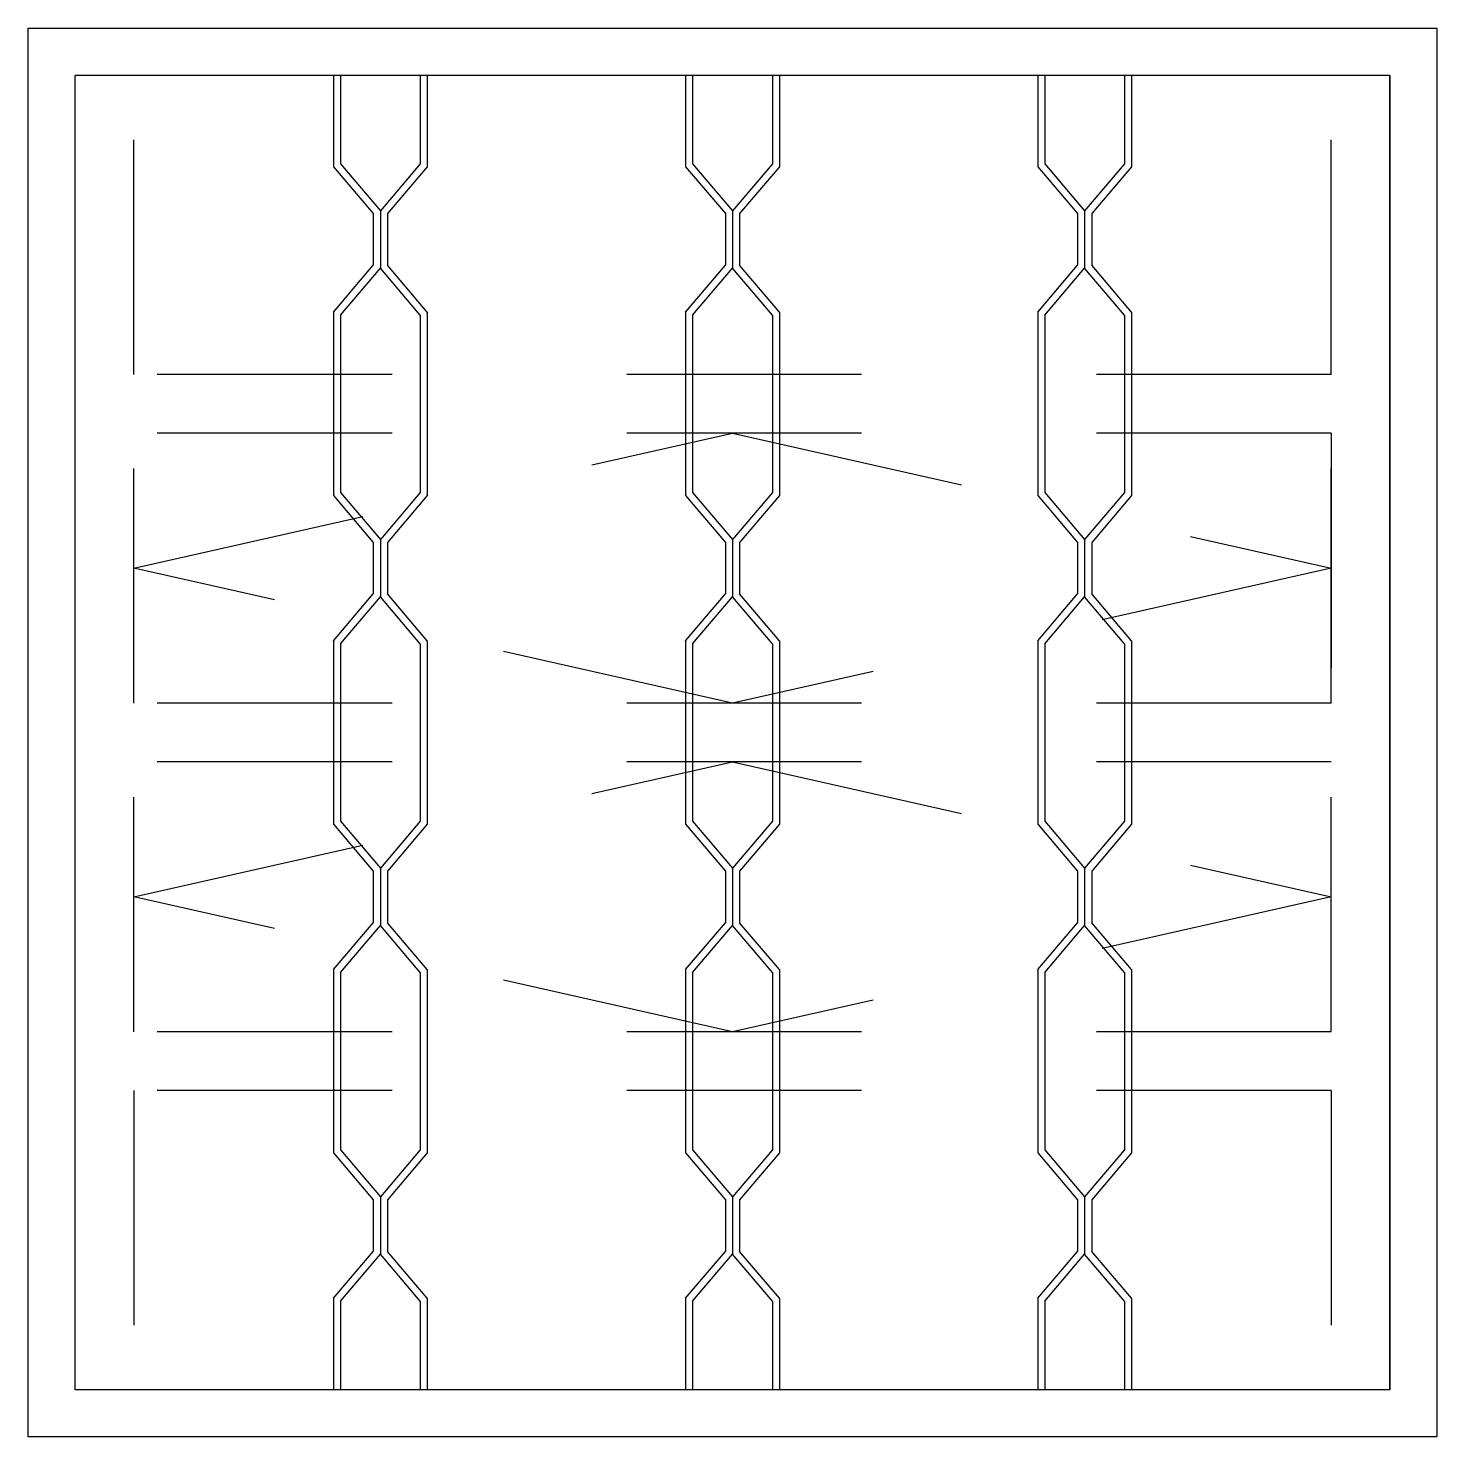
# Model space of a CAD drawing. Header units: millimetres. Extents: x 337.514 to 338.114, y 1313.751 to 1314.351.
import ezdxf

# ---------------------------------------------------------------- set-up
doc = ezdxf.new("R2010")
doc.units = ezdxf.units.MM
doc.header["$LTSCALE"] = 0.5
doc.linetypes.add('HIDDEN2', pattern=[0.1875, 0.125, -0.0625])
doc.layers.add('Gravia_Janelas', color=1, linetype='Continuous')
doc.layers.add('Gravia_Janelas_hidden2', color=1, linetype='HIDDEN2')

msp = doc.modelspace()

# ---------------------------------------------------------------- linework, layer by layer
at = {"layer": 'Gravia_Janelas', "color": 2}
for p, q in [((337.51411, 1314.35061), (338.11411, 1314.35061)), ((337.51411, 1313.75061), (337.51411, 1314.35061)), ((338.11411, 1314.35061), (338.11411, 1313.75061)), ((338.11411, 1313.75061), (337.51411, 1313.75061))]:
    msp.add_line(p, q, dxfattribs=at)
at = {"layer": 'Gravia_Janelas'}
for p, q in [((337.53411, 1314.33061), (338.09411, 1314.33061)), ((337.53411, 1313.77061), (337.53411, 1314.33061)), ((337.64411, 1314.33061), (337.68411, 1314.33061)), ((337.64411, 1314.33061), (337.64411, 1314.29161)), ((337.64711, 1314.33061), (337.64711, 1314.29285)), ((337.68111, 1314.33061), (337.68111, 1314.29285)), ((337.68411, 1314.33061), (337.68411, 1314.29161)), ((337.79411, 1314.33061), (337.83411, 1314.33061)), ((337.79411, 1314.33061), (337.79411, 1314.29161)), ((337.79711, 1314.33061), (337.79711, 1314.29285)), ((337.83111, 1314.33061), (337.83111, 1314.29285)), ((337.83411, 1314.33061), (337.83411, 1314.29161)), ((337.94411, 1314.33061), (337.98411, 1314.33061)), ((337.94411, 1314.33061), (337.94411, 1314.29161)), ((337.94711, 1314.33061), (337.94711, 1314.29285)), ((337.98111, 1314.33061), (337.98111, 1314.29285)), ((337.98411, 1314.33061), (337.98411, 1314.29161)), ((338.09411, 1313.77061), (338.09411, 1314.33061)), ((338.09411, 1314.33061), (338.09411, 1313.77061)), ((337.64411, 1314.29161), (337.66111, 1314.27161)), ((337.64711, 1314.29285), (337.66411, 1314.27285)), ((337.68111, 1314.29285), (337.66411, 1314.27285)), ((337.68411, 1314.29161), (337.66711, 1314.27161)), ((337.79411, 1314.29161), (337.81111, 1314.27161)), ((337.79711, 1314.29285), (337.81411, 1314.27285)), ((337.83111, 1314.29285), (337.81411, 1314.27285)), ((337.83411, 1314.29161), (337.81711, 1314.27161)), ((337.94411, 1314.29161), (337.96111, 1314.27161)), ((337.94711, 1314.29285), (337.96411, 1314.27285)), ((337.98111, 1314.29285), (337.96411, 1314.27285)), ((337.98411, 1314.29161), (337.96711, 1314.27161)), ((337.66111, 1314.27161), (337.66111, 1314.26061)), ((337.66411, 1314.27285), (337.66411, 1314.26061)), ((337.66411, 1314.27285), (337.66411, 1314.26061)), ((337.66711, 1314.27161), (337.66711, 1314.26061)), ((337.81111, 1314.27161), (337.81111, 1314.26061)), ((337.81411, 1314.27285), (337.81411, 1314.26061)), ((337.81411, 1314.27285), (337.81411, 1314.26061)), ((337.81711, 1314.27161), (337.81711, 1314.26061)), ((337.96111, 1314.27161), (337.96111, 1314.26061)), ((337.96411, 1314.27285), (337.96411, 1314.26061)), ((337.96411, 1314.27285), (337.96411, 1314.26061)), ((337.96711, 1314.27161), (337.96711, 1314.26061)), ((337.66111, 1314.26061), (337.66111, 1314.24961)), ((337.66411, 1314.26061), (337.66411, 1314.24837)), ((337.66411, 1314.26061), (337.66411, 1314.24837)), ((337.66711, 1314.26061), (337.66711, 1314.24961)), ((337.81111, 1314.26061), (337.81111, 1314.24961)), ((337.81411, 1314.26061), (337.81411, 1314.24837)), ((337.81411, 1314.26061), (337.81411, 1314.24837)), ((337.81711, 1314.26061), (337.81711, 1314.24961)), ((337.96111, 1314.26061), (337.96111, 1314.24961)), ((337.96411, 1314.26061), (337.96411, 1314.24837)), ((337.96411, 1314.26061), (337.96411, 1314.24837)), ((337.96711, 1314.26061), (337.96711, 1314.24961)), ((337.64411, 1314.22961), (337.66111, 1314.24961)), ((337.64711, 1314.22837), (337.66411, 1314.24837)), ((337.68111, 1314.22837), (337.66411, 1314.24837)), ((337.68411, 1314.22961), (337.66711, 1314.24961)), ((337.79411, 1314.22961), (337.81111, 1314.24961)), ((337.79711, 1314.22837), (337.81411, 1314.24837)), ((337.83111, 1314.22837), (337.81411, 1314.24837)), ((337.83411, 1314.22961), (337.81711, 1314.24961)), ((337.94411, 1314.22961), (337.96111, 1314.24961)), ((337.94711, 1314.22837), (337.96411, 1314.24837)), ((337.98111, 1314.22837), (337.96411, 1314.24837)), ((337.98411, 1314.22961), (337.96711, 1314.24961)), ((337.64411, 1314.22961), (337.64411, 1314.15161)), ((337.64711, 1314.22837), (337.64711, 1314.15285)), ((337.68111, 1314.22837), (337.68111, 1314.15285)), ((337.68411, 1314.22961), (337.68411, 1314.15161)), ((337.79411, 1314.22961), (337.79411, 1314.15161)), ((337.79711, 1314.22837), (337.79711, 1314.15285)), ((337.83111, 1314.22837), (337.83111, 1314.15285)), ((337.83411, 1314.22961), (337.83411, 1314.15161)), ((337.94411, 1314.22961), (337.94411, 1314.15161)), ((337.94711, 1314.22837), (337.94711, 1314.15285)), ((337.98111, 1314.22837), (337.98111, 1314.15285)), ((337.98411, 1314.22961), (337.98411, 1314.15161)), ((337.64411, 1314.15161), (337.66111, 1314.13161)), ((337.64711, 1314.15285), (337.66411, 1314.13285)), ((337.68111, 1314.15285), (337.66411, 1314.13285)), ((337.68411, 1314.15161), (337.66711, 1314.13161)), ((337.79411, 1314.15161), (337.81111, 1314.13161)), ((337.79711, 1314.15285), (337.81411, 1314.13285)), ((337.83111, 1314.15285), (337.81411, 1314.13285)), ((337.83411, 1314.15161), (337.81711, 1314.13161)), ((337.94411, 1314.15161), (337.96111, 1314.13161)), ((337.94711, 1314.15285), (337.96411, 1314.13285)), ((337.98111, 1314.15285), (337.96411, 1314.13285)), ((337.98411, 1314.15161), (337.96711, 1314.13161)), ((337.66411, 1314.13285), (337.66411, 1314.12061)), ((337.66411, 1314.13285), (337.66411, 1314.12061)), ((337.81411, 1314.13285), (337.81411, 1314.12061)), ((337.81411, 1314.13285), (337.81411, 1314.12061)), ((337.96411, 1314.13285), (337.96411, 1314.12061)), ((337.96411, 1314.13285), (337.96411, 1314.12061)), ((337.66111, 1314.13161), (337.66111, 1314.12061)), ((337.66711, 1314.13161), (337.66711, 1314.12061)), ((337.81111, 1314.13161), (337.81111, 1314.12061)), ((337.81711, 1314.13161), (337.81711, 1314.12061)), ((337.96111, 1314.13161), (337.96111, 1314.12061)), ((337.96711, 1314.13161), (337.96711, 1314.12061)), ((337.66111, 1314.12061), (337.66111, 1314.10961)), ((337.66411, 1314.12061), (337.66411, 1314.10837)), ((337.66411, 1314.12061), (337.66411, 1314.10837)), ((337.66711, 1314.12061), (337.66711, 1314.10961)), ((337.81111, 1314.12061), (337.81111, 1314.10961)), ((337.81411, 1314.12061), (337.81411, 1314.10837)), ((337.81411, 1314.12061), (337.81411, 1314.10837)), ((337.81711, 1314.12061), (337.81711, 1314.10961)), ((337.96111, 1314.12061), (337.96111, 1314.10961)), ((337.96411, 1314.12061), (337.96411, 1314.10837)), ((337.96411, 1314.12061), (337.96411, 1314.10837)), ((337.96711, 1314.12061), (337.96711, 1314.10961)), ((337.64411, 1314.08961), (337.66111, 1314.10961)), ((337.64711, 1314.08837), (337.66411, 1314.10837)), ((337.68111, 1314.08837), (337.66411, 1314.10837)), ((337.68411, 1314.08961), (337.66711, 1314.10961)), ((337.79411, 1314.08961), (337.81111, 1314.10961)), ((337.79711, 1314.08837), (337.81411, 1314.10837)), ((337.83111, 1314.08837), (337.81411, 1314.10837)), ((337.83411, 1314.08961), (337.81711, 1314.10961)), ((337.94411, 1314.08961), (337.96111, 1314.10961)), ((337.94711, 1314.08837), (337.96411, 1314.10837)), ((337.98111, 1314.08837), (337.96411, 1314.10837)), ((337.98411, 1314.08961), (337.96711, 1314.10961)), ((337.64411, 1314.08961), (337.64411, 1314.07061)), ((337.64711, 1314.08837), (337.64711, 1314.07061)), ((337.68111, 1314.08837), (337.68111, 1314.07061)), ((337.68411, 1314.08961), (337.68411, 1314.07061)), ((337.79411, 1314.08961), (337.79411, 1314.07061)), ((337.79711, 1314.08837), (337.79711, 1314.07061)), ((337.83111, 1314.08837), (337.83111, 1314.07061)), ((337.83411, 1314.08961), (337.83411, 1314.07061)), ((337.94411, 1314.08961), (337.94411, 1314.07061)), ((337.94711, 1314.08837), (337.94711, 1314.07061)), ((337.98111, 1314.08837), (337.98111, 1314.07061)), ((337.98411, 1314.08961), (337.98411, 1314.07061)), ((337.64411, 1314.07061), (337.64411, 1314.03061)), ((337.64711, 1314.07061), (337.64711, 1314.03061)), ((337.68111, 1314.07061), (337.68111, 1314.03061)), ((337.68411, 1314.07061), (337.68411, 1314.03061)), ((337.79411, 1314.07061), (337.79411, 1314.03061)), ((337.79711, 1314.07061), (337.79711, 1314.03061)), ((337.83111, 1314.07061), (337.83111, 1314.03061)), ((337.83411, 1314.07061), (337.83411, 1314.03061)), ((337.94411, 1314.07061), (337.94411, 1314.03061)), ((337.94711, 1314.07061), (337.94711, 1314.03061)), ((337.98111, 1314.07061), (337.98111, 1314.03061)), ((337.98411, 1314.07061), (337.98411, 1314.03061)), ((337.64411, 1314.03061), (337.64411, 1314.01161)), ((337.64711, 1314.03061), (337.64711, 1314.01285)), ((337.68111, 1314.03061), (337.68111, 1314.01285)), ((337.68411, 1314.03061), (337.68411, 1314.01161)), ((337.79411, 1314.03061), (337.79411, 1314.01161)), ((337.79711, 1314.03061), (337.79711, 1314.01285)), ((337.83111, 1314.03061), (337.83111, 1314.01285)), ((337.83411, 1314.03061), (337.83411, 1314.01161)), ((337.94411, 1314.03061), (337.94411, 1314.01161)), ((337.94711, 1314.03061), (337.94711, 1314.01285)), ((337.98111, 1314.03061), (337.98111, 1314.01285)), ((337.98411, 1314.03061), (337.98411, 1314.01161)), ((337.64711, 1314.01285), (337.66411, 1313.99285)), ((337.68111, 1314.01285), (337.66411, 1313.99285)), ((337.79711, 1314.01285), (337.81411, 1313.99285)), ((337.83111, 1314.01285), (337.81411, 1313.99285)), ((337.94711, 1314.01285), (337.96411, 1313.99285)), ((337.98111, 1314.01285), (337.96411, 1313.99285)), ((337.64411, 1314.01161), (337.66111, 1313.99161)), ((337.68411, 1314.01161), (337.66711, 1313.99161)), ((337.79411, 1314.01161), (337.81111, 1313.99161)), ((337.83411, 1314.01161), (337.81711, 1313.99161)), ((337.94411, 1314.01161), (337.96111, 1313.99161)), ((337.98411, 1314.01161), (337.96711, 1313.99161)), ((337.66111, 1313.99161), (337.66111, 1313.98061)), ((337.66411, 1313.99285), (337.66411, 1313.98061)), ((337.66411, 1313.99285), (337.66411, 1313.98061)), ((337.66711, 1313.99161), (337.66711, 1313.98061)), ((337.81111, 1313.99161), (337.81111, 1313.98061)), ((337.81411, 1313.99285), (337.81411, 1313.98061)), ((337.81411, 1313.99285), (337.81411, 1313.98061)), ((337.81711, 1313.99161), (337.81711, 1313.98061)), ((337.96111, 1313.99161), (337.96111, 1313.98061)), ((337.96411, 1313.99285), (337.96411, 1313.98061)), ((337.96411, 1313.99285), (337.96411, 1313.98061)), ((337.96711, 1313.99161), (337.96711, 1313.98061)), ((337.66111, 1313.98061), (337.66111, 1313.96961)), ((337.66411, 1313.98061), (337.66411, 1313.96837)), ((337.66411, 1313.98061), (337.66411, 1313.96837)), ((337.66711, 1313.98061), (337.66711, 1313.96961)), ((337.81111, 1313.98061), (337.81111, 1313.96961)), ((337.81411, 1313.98061), (337.81411, 1313.96837)), ((337.81411, 1313.98061), (337.81411, 1313.96837)), ((337.81711, 1313.98061), (337.81711, 1313.96961)), ((337.96111, 1313.98061), (337.96111, 1313.96961)), ((337.96411, 1313.98061), (337.96411, 1313.96837)), ((337.96411, 1313.98061), (337.96411, 1313.96837)), ((337.96711, 1313.98061), (337.96711, 1313.96961)), ((337.64411, 1313.94961), (337.66111, 1313.96961)), ((337.64711, 1313.94837), (337.66411, 1313.96837)), ((337.68111, 1313.94837), (337.66411, 1313.96837)), ((337.68411, 1313.94961), (337.66711, 1313.96961)), ((337.79411, 1313.94961), (337.81111, 1313.96961)), ((337.79711, 1313.94837), (337.81411, 1313.96837)), ((337.83111, 1313.94837), (337.81411, 1313.96837)), ((337.83411, 1313.94961), (337.81711, 1313.96961)), ((337.94411, 1313.94961), (337.96111, 1313.96961)), ((337.94711, 1313.94837), (337.96411, 1313.96837)), ((337.98111, 1313.94837), (337.96411, 1313.96837)), ((337.98411, 1313.94961), (337.96711, 1313.96961)), ((337.64411, 1313.94961), (337.64411, 1313.87161)), ((337.64711, 1313.94837), (337.64711, 1313.87285)), ((337.68111, 1313.94837), (337.68111, 1313.87285)), ((337.68411, 1313.94961), (337.68411, 1313.87161)), ((337.79411, 1313.94961), (337.79411, 1313.87161)), ((337.79711, 1313.94837), (337.79711, 1313.87285)), ((337.83111, 1313.94837), (337.83111, 1313.87285)), ((337.83411, 1313.94961), (337.83411, 1313.87161)), ((337.94411, 1313.94961), (337.94411, 1313.87161)), ((337.94711, 1313.94837), (337.94711, 1313.87285)), ((337.98111, 1313.94837), (337.98111, 1313.87285)), ((337.98411, 1313.94961), (337.98411, 1313.87161)), ((337.64411, 1313.87161), (337.66111, 1313.85161)), ((337.64711, 1313.87285), (337.66411, 1313.85285)), ((337.68111, 1313.87285), (337.66411, 1313.85285)), ((337.68411, 1313.87161), (337.66711, 1313.85161)), ((337.79411, 1313.87161), (337.81111, 1313.85161)), ((337.79711, 1313.87285), (337.81411, 1313.85285)), ((337.83111, 1313.87285), (337.81411, 1313.85285)), ((337.83411, 1313.87161), (337.81711, 1313.85161)), ((337.94411, 1313.87161), (337.96111, 1313.85161)), ((337.94711, 1313.87285), (337.96411, 1313.85285)), ((337.98111, 1313.87285), (337.96411, 1313.85285)), ((337.98411, 1313.87161), (337.96711, 1313.85161)), ((337.66111, 1313.85161), (337.66111, 1313.84061)), ((337.66411, 1313.85285), (337.66411, 1313.84061)), ((337.66411, 1313.85285), (337.66411, 1313.84061)), ((337.66711, 1313.85161), (337.66711, 1313.84061)), ((337.81111, 1313.85161), (337.81111, 1313.84061)), ((337.81411, 1313.85285), (337.81411, 1313.84061)), ((337.81411, 1313.85285), (337.81411, 1313.84061)), ((337.81711, 1313.85161), (337.81711, 1313.84061)), ((337.96111, 1313.85161), (337.96111, 1313.84061)), ((337.96411, 1313.85285), (337.96411, 1313.84061)), ((337.96411, 1313.85285), (337.96411, 1313.84061)), ((337.96711, 1313.85161), (337.96711, 1313.84061)), ((337.66111, 1313.84061), (337.66111, 1313.82961)), ((337.66411, 1313.84061), (337.66411, 1313.82837)), ((337.66411, 1313.84061), (337.66411, 1313.82837)), ((337.66711, 1313.84061), (337.66711, 1313.82961)), ((337.81111, 1313.84061), (337.81111, 1313.82961)), ((337.81411, 1313.84061), (337.81411, 1313.82837)), ((337.81411, 1313.84061), (337.81411, 1313.82837)), ((337.81711, 1313.84061), (337.81711, 1313.82961)), ((337.96111, 1313.84061), (337.96111, 1313.82961)), ((337.96411, 1313.84061), (337.96411, 1313.82837)), ((337.96411, 1313.84061), (337.96411, 1313.82837)), ((337.96711, 1313.84061), (337.96711, 1313.82961)), ((337.64411, 1313.80961), (337.66111, 1313.82961)), ((337.64711, 1313.80837), (337.66411, 1313.82837)), ((337.68111, 1313.80837), (337.66411, 1313.82837)), ((337.68411, 1313.80961), (337.66711, 1313.82961)), ((337.79411, 1313.80961), (337.81111, 1313.82961)), ((337.79711, 1313.80837), (337.81411, 1313.82837)), ((337.83111, 1313.80837), (337.81411, 1313.82837)), ((337.83411, 1313.80961), (337.81711, 1313.82961)), ((337.94411, 1313.80961), (337.96111, 1313.82961)), ((337.94711, 1313.80837), (337.96411, 1313.82837)), ((337.98111, 1313.80837), (337.96411, 1313.82837)), ((337.98411, 1313.80961), (337.96711, 1313.82961)), ((337.64411, 1313.80961), (337.64411, 1313.77061)), ((337.64711, 1313.80837), (337.64711, 1313.77061)), ((337.68111, 1313.80837), (337.68111, 1313.77061)), ((337.68411, 1313.80961), (337.68411, 1313.77061)), ((337.79411, 1313.80961), (337.79411, 1313.77061)), ((337.79711, 1313.80837), (337.79711, 1313.77061)), ((337.83111, 1313.80837), (337.83111, 1313.77061)), ((337.83411, 1313.80961), (337.83411, 1313.77061)), ((337.94411, 1313.80961), (337.94411, 1313.77061)), ((337.94711, 1313.80837), (337.94711, 1313.77061)), ((337.98111, 1313.80837), (337.98111, 1313.77061)), ((337.98411, 1313.80961), (337.98411, 1313.77061)), ((338.09411, 1313.77061), (337.53411, 1313.77061))]:
    msp.add_line(p, q, dxfattribs=at)
at = {"layer": 'Gravia_Janelas', "linetype": 'HIDDEN2', "ltscale": 0.5}
for p, q in [((337.55911, 1314.20311), (337.55911, 1314.33061)), ((338.06911, 1314.20311), (338.06911, 1314.33061)), ((338.06911, 1314.20311), (337.55911, 1314.20311)), ((338.06911, 1314.17811), (337.55911, 1314.17811)), ((338.06911, 1314.17811), (337.55911, 1314.17811)), ((337.55911, 1314.06311), (337.55911, 1314.17811)), ((338.06911, 1314.17811), (338.06911, 1314.06311)), ((338.06911, 1314.06311), (338.06911, 1314.17811)), ((338.06911, 1314.06311), (337.55911, 1314.06311)), ((338.06911, 1314.06311), (337.55911, 1314.06311)), ((337.55911, 1313.92311), (337.55911, 1314.03811)), ((337.55911, 1313.92311), (337.55911, 1314.03811)), ((338.06911, 1314.03811), (337.55911, 1314.03811)), ((338.06911, 1314.03811), (337.55911, 1314.03811)), ((338.06911, 1313.92311), (338.06911, 1314.03811)), ((338.06911, 1313.92311), (337.55911, 1313.92311)), ((338.06911, 1313.92311), (337.55911, 1313.92311)), ((337.55911, 1313.89811), (337.55911, 1313.77061)), ((338.06911, 1313.89811), (337.55911, 1313.89811)), ((338.06911, 1313.89811), (338.06911, 1313.77061))]:
    msp.add_line(p, q, dxfattribs=at)
at = {"layer": 'Gravia_Janelas_hidden2'}
for p, q in [((337.55911, 1314.12061), (337.81411, 1314.17811)), ((337.81411, 1314.17811), (338.06911, 1314.12061)), ((337.81411, 1314.06311), (337.55911, 1314.12061)), ((338.06911, 1314.12061), (337.81411, 1314.06311)), ((337.55911, 1313.98061), (337.81411, 1314.03811)), ((337.81411, 1314.03811), (338.06911, 1313.98061)), ((337.81411, 1313.92311), (337.55911, 1313.98061)), ((338.06911, 1313.98061), (337.81411, 1313.92311))]:
    msp.add_line(p, q, dxfattribs=at)

doc.saveas('drawing.dxf')
